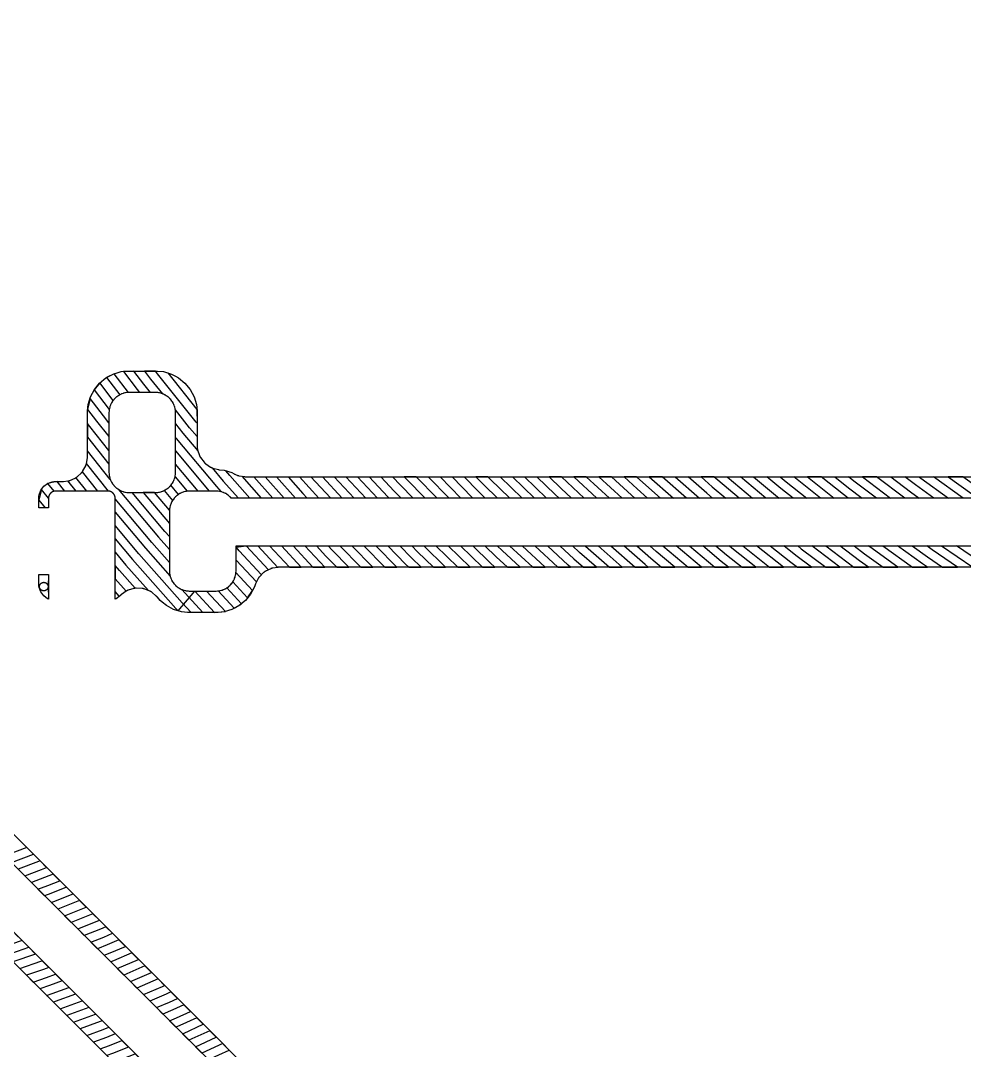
# Model space of a CAD drawing. Header units: metres. Extents: x 100 to 171, y -146 to -25.
# Drawn here: x 118.94 to 138.77, y -119.36 to -97.74 of the extents above; entities that cross this region are included whole.
import ezdxf

# ---------------------------------------------------------------- set-up
doc = ezdxf.new("R2010")
doc.units = ezdxf.units.M

msp = doc.modelspace()

# ---------------------------------------------------------------- linework, layer by layer
for points in [[(132.274, -128.944), (110.86, -107.531), (110.86, -72.654)], [(130.816, -129.538), (109.635, -108.357), (109.547, -108.236), (109.479, -108.103), (109.433, -107.961), (109.409, -107.813), (109.409, -73.173)], [(149.805, -109.221), (124.371, -109.221), (124.368, -109.221), (124.364, -109.221), (124.36, -109.221), (124.357, -109.221), (124.353, -109.222), (124.35, -109.222), (124.245, -109.237), (124.242, -109.238), (124.238, -109.238), (124.235, -109.239), (124.231, -109.24), (124.228, -109.241), (124.224, -109.242), (124.221, -109.243), (124.217, -109.244), (124.214, -109.245), (124.211, -109.246), (124.208, -109.247), (124.204, -109.249), (124.201, -109.25), (124.09, -109.304), (124.087, -109.306), (124.083, -109.307), (124.08, -109.309), (124.077, -109.311), (124.074, -109.313), (124.07, -109.315), (124.067, -109.318), (124.064, -109.32), (124.061, -109.322), (124.058, -109.325), (124.055, -109.327), (124.053, -109.33), (124.05, -109.332), (123.962, -109.419), (123.96, -109.422), (123.957, -109.425), (123.955, -109.427), (123.952, -109.43), (123.95, -109.433), (123.947, -109.436), (123.945, -109.439), (123.943, -109.443), (123.941, -109.446), (123.939, -109.449), (123.937, -109.452), (123.935, -109.456), (123.933, -109.459), (123.879, -109.569), (123.877, -109.573), (123.876, -109.576), (123.874, -109.579), (123.873, -109.582), (123.872, -109.586), (123.871, -109.589), (123.87, -109.592), (123.858, -109.632), (123.776, -109.784), (123.667, -109.917), (123.534, -110.026), (123.382, -110.108), (123.217, -110.158), (123.088, -110.171), (122.452, -110.171), (122.323, -110.158), (122.158, -110.108), (122.006, -110.026), (121.918, -109.954), (121.873, -109.917), (121.817, -109.849), (121.816, -109.848), (121.813, -109.844), (121.81, -109.841), (121.808, -109.838), (121.805, -109.835), (121.803, -109.833), (121.8, -109.83), (121.797, -109.828), (121.794, -109.825), (121.7, -109.746), (121.697, -109.743), (121.694, -109.741), (121.691, -109.739), (121.688, -109.736), (121.685, -109.734), (121.682, -109.732), (121.679, -109.73), (121.675, -109.728), (121.672, -109.727), (121.668, -109.725), (121.665, -109.723), (121.661, -109.722), (121.658, -109.72), (121.543, -109.676), (121.54, -109.674), (121.536, -109.673), (121.532, -109.672), (121.529, -109.671), (121.525, -109.67), (121.521, -109.669), (121.518, -109.668), (121.514, -109.667), (121.51, -109.667), (121.506, -109.666), (121.503, -109.666), (121.499, -109.666), (121.495, -109.665), (121.372, -109.66), (121.368, -109.66), (121.364, -109.66), (121.36, -109.66), (121.357, -109.66), (121.353, -109.661), (121.349, -109.661), (121.345, -109.662), (121.341, -109.662), (121.338, -109.663), (121.334, -109.664), (121.33, -109.664), (121.327, -109.665), (121.323, -109.666), (121.205, -109.702), (121.201, -109.703), (121.198, -109.704), (121.194, -109.705), (121.19, -109.707), (121.187, -109.708), (121.184, -109.71), (121.18, -109.711), (121.177, -109.713), (121.173, -109.715), (121.17, -109.717), (121.167, -109.719), (121.164, -109.721), (121.161, -109.723), (121.06, -109.795), (121.057, -109.797), (121.055, -109.799), (121.052, -109.801), (121.049, -109.804), (121.047, -109.806), (121.044, -109.808), (121.041, -109.811), (121.039, -109.814), (120.949, -109.88), (120.93, -109.888), (120.93, -108.494), (120.93, -107.77), (120.93, -107.766), (120.93, -107.763), (120.93, -107.759), (120.929, -107.755), (120.929, -107.752), (120.928, -107.748), (120.928, -107.744), (120.927, -107.741), (120.926, -107.737), (120.926, -107.734), (120.925, -107.73), (120.924, -107.726), (120.922, -107.723), (120.921, -107.719), (120.92, -107.716), (120.919, -107.713), (120.917, -107.709), (120.916, -107.706), (120.914, -107.703), (120.912, -107.699), (120.911, -107.696), (120.909, -107.693), (120.907, -107.69), (120.905, -107.687), (120.903, -107.684), (120.9, -107.681), (120.898, -107.678), (120.896, -107.675), (120.894, -107.672), (120.891, -107.669), (120.889, -107.667), (120.886, -107.664), (120.883, -107.661), (120.881, -107.659), (120.878, -107.656), (120.875, -107.654), (120.872, -107.652), (120.869, -107.65), (120.866, -107.647), (120.863, -107.645), (120.86, -107.643), (120.857, -107.641), (120.854, -107.639), (120.851, -107.638), (120.847, -107.636), (120.844, -107.634), (120.841, -107.633), (120.837, -107.631), (120.834, -107.63), (120.831, -107.629), (120.827, -107.628), (120.824, -107.626), (120.82, -107.625), (120.816, -107.624), (120.813, -107.624), (120.809, -107.623), (120.806, -107.622), (120.802, -107.622), (120.798, -107.621), (120.795, -107.621), (120.791, -107.62), (120.787, -107.62), (120.784, -107.62), (120.78, -107.62), (119.68, -107.62), (119.676, -107.62), (119.673, -107.62), (119.669, -107.62), (119.665, -107.621), (119.662, -107.621), (119.658, -107.622), (119.654, -107.622), (119.651, -107.623), (119.647, -107.624), (119.644, -107.624), (119.64, -107.625), (119.636, -107.626), (119.633, -107.628), (119.629, -107.629), (119.626, -107.63), (119.623, -107.631), (119.619, -107.633), (119.616, -107.634), (119.613, -107.636), (119.609, -107.638), (119.606, -107.639), (119.603, -107.641), (119.6, -107.643), (119.597, -107.645), (119.594, -107.647), (119.591, -107.65), (119.588, -107.652), (119.585, -107.654), (119.582, -107.656), (119.579, -107.659), (119.577, -107.661), (119.574, -107.664), (119.571, -107.667), (119.569, -107.669), (119.566, -107.672), (119.564, -107.675), (119.562, -107.678), (119.56, -107.681), (119.557, -107.684), (119.555, -107.687), (119.553, -107.69), (119.551, -107.693), (119.549, -107.696), (119.548, -107.699), (119.546, -107.703), (119.544, -107.706), (119.543, -107.709), (119.541, -107.713), (119.54, -107.716), (119.539, -107.719), (119.538, -107.723), (119.536, -107.726), (119.535, -107.73), (119.534, -107.734), (119.534, -107.737), (119.533, -107.741), (119.532, -107.744), (119.532, -107.748), (119.531, -107.752), (119.531, -107.755), (119.53, -107.759), (119.53, -107.763), (119.53, -107.766), (119.53, -107.77), (119.53, -107.97), (119.33, -107.97), (119.33, -107.73), (119.334, -107.697), (119.37, -107.601), (119.43, -107.52), (119.511, -107.46), (119.607, -107.424), (119.64, -107.42), (119.825, -107.42), (119.829, -107.42), (119.833, -107.42), (119.837, -107.42), (119.84, -107.419), (119.844, -107.419), (119.936, -107.407), (119.939, -107.407), (119.943, -107.406), (119.947, -107.406), (119.95, -107.405), (119.954, -107.404), (119.957, -107.403), (119.961, -107.402), (119.964, -107.401), (119.967, -107.4), (119.971, -107.399), (119.974, -107.397), (119.978, -107.396), (120.09, -107.346), (120.094, -107.345), (120.097, -107.343), (120.101, -107.341), (120.104, -107.34), (120.107, -107.338), (120.11, -107.336), (120.114, -107.334), (120.117, -107.331), (120.12, -107.329), (120.123, -107.327), (120.126, -107.324), (120.129, -107.322), (120.132, -107.319), (120.222, -107.236), (120.225, -107.233), (120.228, -107.231), (120.23, -107.228), (120.233, -107.225), (120.235, -107.222), (120.238, -107.219), (120.24, -107.216), (120.242, -107.213), (120.245, -107.21), (120.247, -107.207), (120.249, -107.204), (120.251, -107.2), (120.253, -107.197), (120.311, -107.089), (120.313, -107.085), (120.315, -107.082), (120.316, -107.079), (120.318, -107.075), (120.319, -107.072), (120.32, -107.068), (120.322, -107.064), (120.323, -107.061), (120.324, -107.057), (120.325, -107.053), (120.326, -107.05), (120.327, -107.046), (120.327, -107.042), (120.347, -106.921), (120.348, -106.917), (120.348, -106.914), (120.349, -106.91), (120.349, -106.907), (120.349, -106.903), (120.349, -106.9), (120.349, -106.896), (120.349, -105.932), (120.362, -105.803), (120.412, -105.638), (120.494, -105.486), (120.603, -105.353), (120.736, -105.244), (120.888, -105.162), (121.053, -105.112), (121.182, -105.099), (121.818, -105.099), (121.947, -105.112), (122.112, -105.162), (122.199, -105.209), (122.264, -105.244), (122.397, -105.353), (122.506, -105.486), (122.588, -105.638), (122.638, -105.803), (122.651, -105.932), (122.651, -106.651), (122.651, -106.655), (122.651, -106.659), (122.651, -106.663), (122.655, -106.719), (122.655, -106.722), (122.656, -106.726), (122.656, -106.729), (122.657, -106.733), (122.658, -106.736), (122.658, -106.74), (122.659, -106.743), (122.66, -106.747), (122.661, -106.75), (122.662, -106.754), (122.7, -106.871), (122.701, -106.874), (122.703, -106.878), (122.704, -106.882), (122.706, -106.885), (122.707, -106.889), (122.709, -106.892), (122.711, -106.895), (122.713, -106.899), (122.715, -106.902), (122.717, -106.905), (122.719, -106.908), (122.721, -106.912), (122.723, -106.915), (122.797, -107.013), (122.8, -107.016), (122.802, -107.019), (122.804, -107.022), (122.807, -107.025), (122.81, -107.027), (122.812, -107.03), (122.815, -107.033), (122.818, -107.035), (122.821, -107.038), (122.824, -107.04), (122.827, -107.043), (122.83, -107.045), (122.833, -107.047), (122.935, -107.116), (122.938, -107.118), (122.941, -107.12), (122.945, -107.122), (122.948, -107.124), (122.951, -107.126), (122.955, -107.127), (122.958, -107.129), (122.962, -107.13), (122.965, -107.132), (122.969, -107.133), (122.973, -107.134), (122.976, -107.135), (122.98, -107.136), (123.099, -107.169), (123.102, -107.169), (123.106, -107.17), (123.109, -107.171), (123.113, -107.172), (123.116, -107.172), (123.12, -107.173), (123.123, -107.173), (123.217, -107.182), (123.382, -107.232), (123.429, -107.258), (123.433, -107.259), (123.436, -107.261), (123.44, -107.263), (123.495, -107.287), (123.498, -107.288), (123.502, -107.29), (123.505, -107.291), (123.509, -107.292), (123.512, -107.293), (123.516, -107.294), (123.519, -107.295), (123.523, -107.296), (123.526, -107.297), (123.53, -107.297), (123.651, -107.317), (123.655, -107.318), (123.659, -107.318), (123.662, -107.319), (123.666, -107.319), (123.669, -107.319), (123.673, -107.319), (123.676, -107.319), (149.119, -107.319)], [(121.213, -105.55), (120.912, -105.155), (120.749, -105.237), (121.025, -105.6)], [(121.672, -105.55), (121.534, -105.378), (121.323, -105.099), (121.102, -105.107), (121.392, -105.488), (121.442, -105.55)], [(122.035, -105.139), (122.648, -105.905), (122.651, -106.195), (122.634, -106.175), (121.818, -105.156), (121.775, -105.099), (121.549, -105.099), (121.676, -105.267), (121.925, -105.578)], [(120.888, -105.717), (120.608, -105.349), (120.49, -105.492), (120.806, -105.907)], [(120.8, -106.189), (120.683, -106.042), (120.402, -105.673), (120.352, -105.905), (120.541, -106.153), (120.8, -106.477)], [(120.8, -105.968), (120.8, -105.971), (120.8, -105.975), (120.8, -107.225), (120.8, -107.229), (120.8, -107.232), (120.802, -107.259), (120.802, -107.263), (120.802, -107.267), (120.802, -107.27), (120.803, -107.274), (120.807, -107.301), (120.807, -107.304), (120.808, -107.308), (120.809, -107.312), (120.81, -107.315), (120.816, -107.341), (120.817, -107.345), (120.818, -107.348), (120.819, -107.352), (120.821, -107.355), (120.83, -107.381), (120.831, -107.384), (120.832, -107.388), (120.834, -107.391), (120.835, -107.394), (120.847, -107.419), (120.848, -107.422), (120.85, -107.425), (120.852, -107.429), (120.854, -107.432), (120.868, -107.455), (120.87, -107.458), (120.872, -107.461), (120.874, -107.464), (120.876, -107.467), (120.892, -107.489), (120.894, -107.492), (120.896, -107.495), (120.899, -107.497), (120.901, -107.5), (120.919, -107.52), (120.922, -107.523), (120.924, -107.526), (120.927, -107.528), (120.93, -107.531), (120.95, -107.549), (120.953, -107.551), (120.955, -107.554), (120.958, -107.556), (120.961, -107.558), (120.983, -107.574), (120.986, -107.576), (120.989, -107.578), (120.992, -107.58), (120.995, -107.582), (121.018, -107.596), (121.021, -107.598), (121.025, -107.6), (121.028, -107.602), (121.031, -107.603), (121.056, -107.615), (121.059, -107.616), (121.062, -107.618), (121.066, -107.619), (121.069, -107.62), (121.095, -107.629), (121.098, -107.631), (121.102, -107.632), (121.105, -107.633), (121.109, -107.634), (121.135, -107.64), (121.138, -107.641), (121.142, -107.642), (121.146, -107.643), (121.149, -107.643), (121.176, -107.647), (121.18, -107.648), (121.183, -107.648), (121.187, -107.648), (121.191, -107.648), (121.218, -107.65), (121.221, -107.65), (121.225, -107.65), (121.775, -107.65), (121.779, -107.65), (121.782, -107.65), (121.809, -107.648), (121.813, -107.648), (121.817, -107.648), (121.82, -107.648), (121.824, -107.647), (121.851, -107.643), (121.854, -107.643), (121.858, -107.642), (121.862, -107.641), (121.865, -107.64), (121.891, -107.634), (121.895, -107.633), (121.898, -107.632), (121.902, -107.631), (121.905, -107.629), (121.931, -107.62), (121.934, -107.619), (121.938, -107.618), (121.941, -107.616), (121.944, -107.615), (121.969, -107.603), (121.972, -107.602), (121.975, -107.6), (121.979, -107.598), (121.982, -107.596), (122.005, -107.582), (122.008, -107.58), (122.011, -107.578), (122.014, -107.576), (122.017, -107.574), (122.039, -107.558), (122.042, -107.556), (122.045, -107.554), (122.047, -107.551), (122.05, -107.549), (122.07, -107.531), (122.073, -107.528), (122.076, -107.526), (122.078, -107.523), (122.081, -107.52), (122.099, -107.5), (122.101, -107.497), (122.104, -107.495), (122.106, -107.492), (122.108, -107.489), (122.124, -107.467), (122.126, -107.464), (122.128, -107.461), (122.13, -107.458), (122.132, -107.455), (122.146, -107.432), (122.148, -107.429), (122.15, -107.425), (122.152, -107.422), (122.153, -107.419), (122.165, -107.394), (122.166, -107.391), (122.168, -107.388), (122.169, -107.384), (122.17, -107.381), (122.179, -107.355), (122.181, -107.352), (122.182, -107.348), (122.183, -107.345), (122.184, -107.341), (122.19, -107.315), (122.191, -107.312), (122.192, -107.308), (122.193, -107.304), (122.193, -107.301), (122.197, -107.274), (122.198, -107.27), (122.198, -107.267), (122.198, -107.263), (122.198, -107.259), (122.2, -107.232), (122.2, -107.229), (122.2, -107.225), (122.2, -105.975), (122.2, -105.971), (122.2, -105.968), (122.198, -105.941), (122.198, -105.937), (122.198, -105.933), (122.198, -105.93), (122.197, -105.926), (122.193, -105.899), (122.193, -105.896), (122.192, -105.892), (122.191, -105.888), (122.19, -105.885), (122.184, -105.859), (122.183, -105.855), (122.182, -105.852), (122.181, -105.848), (122.179, -105.845), (122.17, -105.819), (122.169, -105.816), (122.168, -105.812), (122.166, -105.809), (122.165, -105.806), (122.153, -105.781), (122.152, -105.778), (122.15, -105.775), (122.148, -105.771), (122.146, -105.768), (122.132, -105.745), (122.13, -105.742), (122.128, -105.739), (122.126, -105.736), (122.124, -105.733), (122.108, -105.711), (122.106, -105.708), (122.104, -105.705), (122.101, -105.703), (122.099, -105.7), (122.081, -105.68), (122.078, -105.677), (122.076, -105.674), (122.073, -105.672), (122.07, -105.669), (122.05, -105.651), (122.047, -105.649), (122.045, -105.646), (122.042, -105.644), (122.039, -105.642), (122.017, -105.626), (122.014, -105.624), (122.011, -105.622), (122.008, -105.62), (122.005, -105.618), (121.982, -105.604), (121.979, -105.602), (121.975, -105.6), (121.972, -105.598), (121.969, -105.597), (121.944, -105.585), (121.941, -105.584), (121.938, -105.582), (121.934, -105.581), (121.931, -105.58), (121.905, -105.571), (121.902, -105.569), (121.898, -105.568), (121.895, -105.567), (121.891, -105.566), (121.865, -105.56), (121.862, -105.559), (121.858, -105.558), (121.854, -105.557), (121.851, -105.557), (121.824, -105.553), (121.82, -105.552), (121.817, -105.552), (121.813, -105.552), (121.809, -105.552), (121.782, -105.55), (121.779, -105.55), (121.775, -105.55), (121.225, -105.55), (121.221, -105.55), (121.218, -105.55), (121.191, -105.552), (121.187, -105.552), (121.183, -105.552), (121.18, -105.552), (121.176, -105.553), (121.149, -105.557), (121.146, -105.557), (121.142, -105.558), (121.138, -105.559), (121.135, -105.56), (121.109, -105.566), (121.105, -105.567), (121.102, -105.568), (121.098, -105.569), (121.095, -105.571), (121.069, -105.58), (121.066, -105.581), (121.062, -105.582), (121.059, -105.584), (121.056, -105.585), (121.031, -105.597), (121.028, -105.598), (121.025, -105.6), (121.021, -105.602), (121.018, -105.604), (120.995, -105.618), (120.992, -105.62), (120.989, -105.622), (120.986, -105.624), (120.983, -105.626), (120.961, -105.642), (120.958, -105.644), (120.955, -105.646), (120.953, -105.649), (120.95, -105.651), (120.93, -105.669), (120.927, -105.672), (120.924, -105.674), (120.922, -105.677), (120.919, -105.68), (120.901, -105.7), (120.899, -105.703), (120.896, -105.705), (120.894, -105.708), (120.892, -105.711), (120.876, -105.733), (120.874, -105.736), (120.872, -105.739), (120.87, -105.742), (120.868, -105.745), (120.854, -105.768), (120.852, -105.771), (120.85, -105.775), (120.848, -105.778), (120.847, -105.781), (120.835, -105.806), (120.834, -105.809), (120.832, -105.812), (120.831, -105.816), (120.83, -105.819), (120.821, -105.845), (120.819, -105.848), (120.818, -105.852), (120.817, -105.855), (120.816, -105.859), (120.81, -105.885), (120.809, -105.888), (120.808, -105.892), (120.807, -105.896), (120.807, -105.899), (120.803, -105.926), (120.802, -105.93), (120.802, -105.933), (120.802, -105.937), (120.802, -105.941), (120.8, -105.968)], [(122.651, -106.475), (122.494, -106.289), (122.196, -105.916)], [(120.8, -106.765), (120.399, -106.263), (120.349, -106.199), (120.349, -106.49), (120.8, -107.053)], [(122.2, -106.21), (122.355, -106.404), (122.67, -106.777)], [(123.162, -107.637), (123.065, -107.527), (122.216, -106.518), (122.2, -106.498)], [(120.828, -107.376), (120.349, -106.778)], [(122.2, -106.778), (122.908, -107.62)], [(120.24, -107.217), (120.562, -107.62)], [(120.793, -107.621), (120.328, -107.039)], [(122.673, -107.62), (122.2, -107.058)], [(122.969, -107.133), (123.201, -107.409), (123.52, -107.77)], [(123.592, -107.308), (124.001, -107.77), (123.761, -107.77), (123.338, -107.292), (123.256, -107.194)], [(119.871, -107.62), (119.711, -107.42), (119.512, -107.459), (119.644, -107.624)], [(119.932, -107.408), (120.101, -107.62)], [(120.332, -107.62), (120.106, -107.338)], [(122.188, -107.323), (122.441, -107.624)], [(124.083, -107.319), (124.481, -107.77), (124.241, -107.77), (123.843, -107.319)], [(124.564, -107.319), (124.872, -107.669), (124.966, -107.77), (124.722, -107.77), (124.323, -107.319)], [(125.044, -107.319), (125.139, -107.427), (125.458, -107.77), (125.212, -107.77), (125.006, -107.548), (124.804, -107.319)], [(125.531, -107.319), (125.949, -107.77), (125.703, -107.77), (125.285, -107.319)], [(126.022, -107.319), (126.44, -107.77), (126.195, -107.77), (125.776, -107.319)], [(126.513, -107.319), (126.792, -107.619), (126.939, -107.77), (126.687, -107.77), (126.661, -107.743), (126.268, -107.319)], [(127.505, -107.319), (127.945, -107.77), (127.693, -107.77), (127.254, -107.319), (127.005, -107.319), (127.052, -107.371), (127.442, -107.77), (127.19, -107.77), (126.922, -107.495), (126.759, -107.319)], [(128.008, -107.319), (128.43, -107.752), (128.448, -107.77), (128.196, -107.77), (127.757, -107.319)], [(129.018, -107.319), (129.479, -107.77), (129.222, -107.77), (128.812, -107.37), (128.763, -107.319), (128.511, -107.319), (128.685, -107.497), (128.964, -107.77), (128.706, -107.77), (128.557, -107.625), (128.26, -107.319)], [(129.533, -107.319), (129.995, -107.77), (129.737, -107.77), (129.276, -107.319)], [(132.696, -107.319), (133.205, -107.77), (132.933, -107.77), (132.424, -107.319), (132.152, -107.319), (132.662, -107.77), (132.39, -107.77), (132.019, -107.442), (131.887, -107.319), (131.623, -107.319), (131.898, -107.575), (132.118, -107.77), (131.846, -107.77), (131.777, -107.709), (131.358, -107.319), (131.094, -107.319), (131.579, -107.77), (131.314, -107.77), (130.829, -107.319), (130.565, -107.319), (131.05, -107.77), (130.785, -107.77), (130.425, -107.435), (130.306, -107.319), (130.049, -107.319), (130.3, -107.565), (130.521, -107.77), (130.256, -107.77), (130.176, -107.695), (129.791, -107.319)], [(133.786, -107.319), (134.321, -107.77), (134.042, -107.77), (133.593, -107.392), (133.511, -107.319), (133.239, -107.319), (133.475, -107.529), (133.762, -107.77), (133.483, -107.77), (133.358, -107.665), (132.967, -107.319)], [(134.345, -107.319), (134.803, -107.704), (134.884, -107.77), (134.601, -107.77), (134.066, -107.319)], [(134.904, -107.319), (135.031, -107.426), (135.461, -107.77), (135.173, -107.77), (134.917, -107.565), (134.625, -107.319)], [(136.05, -107.319), (136.341, -107.553), (136.627, -107.77), (136.33, -107.77), (136.231, -107.695), (135.762, -107.319), (135.474, -107.319), (136.037, -107.77), (135.749, -107.77), (135.186, -107.319)], [(137.224, -107.319), (137.64, -107.636), (137.825, -107.77), (137.519, -107.77), (136.927, -107.319), (136.629, -107.319), (137.221, -107.77), (136.924, -107.77), (136.452, -107.411), (136.338, -107.319)], [(137.818, -107.319), (137.855, -107.347), (138.44, -107.77), (138.132, -107.77), (137.748, -107.492), (137.521, -107.319)], [(139.045, -107.319), (139.134, -107.384), (139.697, -107.77), (139.379, -107.77), (139.031, -107.531), (138.738, -107.319), (138.431, -107.319), (138.927, -107.678), (139.061, -107.77), (138.747, -107.77), (138.124, -107.319)], [(111.464, -107.498), (127.12, -123.154)], [(119.53, -107.77), (119.381, -107.585), (119.33, -107.808), (119.459, -107.97)], [(120.995, -107.582), (121.838, -108.585), (122.07, -108.847)], [(122.07, -108.575), (121.975, -108.467), (121.287, -107.65)], [(122.071, -108.023), (121.757, -107.65), (121.522, -107.65), (122.07, -108.301)], [(121.958, -107.608), (122.135, -107.819)], [(149.523, -107.77), (123.369, -107.77), (123.369, -107.77), (123.351, -107.75), (123.348, -107.747), (123.346, -107.744), (123.343, -107.742), (123.34, -107.739), (123.32, -107.721), (123.317, -107.719), (123.315, -107.716), (123.312, -107.714), (123.309, -107.712), (123.287, -107.696), (123.284, -107.694), (123.281, -107.692), (123.278, -107.69), (123.275, -107.688), (123.252, -107.674), (123.249, -107.672), (123.245, -107.67), (123.242, -107.668), (123.239, -107.667), (123.214, -107.655), (123.211, -107.654), (123.208, -107.652), (123.204, -107.651), (123.201, -107.65), (123.175, -107.641), (123.172, -107.639), (123.168, -107.638), (123.165, -107.637), (123.161, -107.636), (123.135, -107.63), (123.132, -107.629), (123.128, -107.628), (123.124, -107.627), (123.121, -107.627), (123.094, -107.623), (123.09, -107.622), (123.087, -107.622), (123.083, -107.622), (123.079, -107.622), (123.052, -107.62), (123.049, -107.62), (123.045, -107.62), (122.495, -107.62), (122.491, -107.62), (122.488, -107.62), (122.461, -107.622), (122.457, -107.622), (122.453, -107.622), (122.45, -107.622), (122.446, -107.623), (122.419, -107.627), (122.416, -107.627), (122.412, -107.628), (122.408, -107.629), (122.405, -107.63), (122.379, -107.636), (122.375, -107.637), (122.372, -107.638), (122.368, -107.639), (122.365, -107.641), (122.339, -107.65), (122.336, -107.651), (122.332, -107.652), (122.329, -107.654), (122.326, -107.655), (122.301, -107.667), (122.298, -107.668), (122.295, -107.67), (122.291, -107.672), (122.288, -107.674), (122.265, -107.688), (122.262, -107.69), (122.259, -107.692), (122.256, -107.694), (122.253, -107.696), (122.231, -107.712), (122.228, -107.714), (122.225, -107.716), (122.223, -107.719), (122.22, -107.721), (122.2, -107.739), (122.197, -107.742), (122.194, -107.744), (122.192, -107.747), (122.189, -107.75), (122.171, -107.77), (122.169, -107.773), (122.166, -107.775), (122.164, -107.778), (122.162, -107.781), (122.146, -107.803), (122.144, -107.806), (122.142, -107.809), (122.14, -107.812), (122.138, -107.815), (122.124, -107.838), (122.122, -107.841), (122.12, -107.845), (122.118, -107.848), (122.117, -107.851), (122.105, -107.876), (122.104, -107.879), (122.102, -107.882), (122.101, -107.886), (122.1, -107.889), (122.091, -107.915), (122.089, -107.918), (122.088, -107.922), (122.087, -107.925), (122.086, -107.929), (122.08, -107.955), (122.079, -107.958), (122.078, -107.962), (122.077, -107.966), (122.077, -107.969), (122.073, -107.996), (122.072, -108), (122.072, -108.003), (122.072, -108.007), (122.072, -108.011), (122.07, -108.038)], [(122.261, -107.69), (122.1, -107.498)], [(122.07, -109.119), (121.702, -108.703), (120.93, -107.785)], [(110.006, -108.092), (131.42, -129.505)], [(120.93, -108.064), (121.566, -108.82), (122.085, -109.408)], [(122.07, -108.038), (122.07, -108.041), (122.07, -108.045), (122.07, -109.295), (122.07, -109.299), (122.07, -109.302), (122.072, -109.329), (122.072, -109.333), (122.072, -109.337), (122.072, -109.34), (122.073, -109.344), (122.077, -109.371), (122.077, -109.374), (122.078, -109.378), (122.079, -109.382), (122.08, -109.385), (122.086, -109.411), (122.087, -109.415), (122.088, -109.418), (122.089, -109.422), (122.091, -109.425), (122.1, -109.451), (122.101, -109.454), (122.102, -109.458), (122.104, -109.461), (122.105, -109.464), (122.117, -109.489), (122.118, -109.492), (122.12, -109.495), (122.122, -109.499), (122.124, -109.502), (122.138, -109.525), (122.14, -109.528), (122.142, -109.531), (122.144, -109.534), (122.146, -109.537), (122.162, -109.559), (122.164, -109.562), (122.166, -109.565), (122.169, -109.567), (122.171, -109.57), (122.189, -109.59), (122.192, -109.593), (122.194, -109.596), (122.197, -109.598), (122.2, -109.601), (122.22, -109.619), (122.223, -109.621), (122.225, -109.624), (122.228, -109.626), (122.231, -109.628), (122.253, -109.644), (122.256, -109.646), (122.259, -109.648), (122.262, -109.65), (122.265, -109.652), (122.288, -109.666), (122.291, -109.668), (122.295, -109.67), (122.298, -109.672), (122.301, -109.673), (122.326, -109.685), (122.329, -109.686), (122.332, -109.688), (122.336, -109.689), (122.339, -109.69), (122.365, -109.699), (122.368, -109.701), (122.372, -109.702), (122.375, -109.703), (122.379, -109.704), (122.405, -109.71), (122.408, -109.711), (122.412, -109.712), (122.416, -109.713), (122.419, -109.713), (122.446, -109.717), (122.45, -109.718), (122.453, -109.718), (122.457, -109.718), (122.461, -109.718), (122.488, -109.72), (122.491, -109.72), (122.495, -109.72), (123.045, -109.72), (123.049, -109.72), (123.052, -109.72), (123.079, -109.718), (123.083, -109.718), (123.087, -109.718), (123.09, -109.718), (123.094, -109.717), (123.121, -109.713), (123.124, -109.713), (123.128, -109.712), (123.132, -109.711), (123.135, -109.71), (123.161, -109.704), (123.165, -109.703), (123.168, -109.702), (123.172, -109.701), (123.175, -109.699), (123.201, -109.69), (123.204, -109.689), (123.208, -109.688), (123.211, -109.686), (123.214, -109.685), (123.239, -109.673), (123.242, -109.672), (123.245, -109.67), (123.249, -109.668), (123.252, -109.666), (123.275, -109.652), (123.278, -109.65), (123.281, -109.648), (123.284, -109.646), (123.287, -109.644), (123.309, -109.628), (123.312, -109.626), (123.315, -109.624), (123.317, -109.621), (123.32, -109.619), (123.34, -109.601), (123.343, -109.598), (123.346, -109.596), (123.348, -109.593), (123.351, -109.59), (123.369, -109.57), (123.371, -109.567), (123.374, -109.565), (123.376, -109.562), (123.378, -109.559), (123.394, -109.537), (123.396, -109.534), (123.398, -109.531), (123.4, -109.528), (123.402, -109.525), (123.416, -109.502), (123.418, -109.499), (123.42, -109.495), (123.422, -109.492), (123.423, -109.489), (123.435, -109.464), (123.436, -109.461), (123.438, -109.458), (123.439, -109.454), (123.44, -109.451), (123.449, -109.425), (123.451, -109.422), (123.452, -109.418), (123.453, -109.415), (123.454, -109.411), (123.46, -109.385), (123.461, -109.382), (123.462, -109.378), (123.463, -109.374), (123.463, -109.371), (123.467, -109.344), (123.468, -109.34), (123.468, -109.337), (123.468, -109.333), (123.468, -109.329), (123.47, -109.302), (123.47, -109.299), (123.47, -109.295), (123.47, -108.77), (149.73, -108.77)], [(122.333, -109.688), (122.472, -109.844), (122.775, -110.171), (122.529, -110.171), (122.338, -109.965), (121.43, -108.938), (120.93, -108.344)], [(120.93, -108.624), (121.293, -109.055), (122.205, -110.086), (122.251, -110.136), (122.602, -109.72), (122.605, -109.724), (123.02, -110.171), (123.246, -110.149), (122.847, -109.72)], [(120.93, -108.903), (121.157, -109.173), (121.632, -109.71)], [(124.004, -109.378), (123.539, -108.877), (123.47, -108.8), (123.685, -108.77), (124.153, -109.274)], [(124.35, -109.222), (123.93, -108.77), (124.176, -108.77), (124.594, -109.221), (124.84, -109.221), (124.422, -108.77), (124.667, -108.77), (125.086, -109.221), (125.337, -109.221), (125.227, -109.109), (124.913, -108.77), (125.159, -108.77), (125.358, -108.984), (125.588, -109.221), (125.839, -109.221), (125.488, -108.86), (125.404, -108.77), (125.652, -108.77), (126.091, -109.221), (126.342, -109.221), (125.903, -108.77), (126.155, -108.77), (126.594, -109.221), (126.845, -109.221), (126.406, -108.77), (126.657, -108.77), (127.03, -109.152), (127.1, -109.221), (127.358, -109.221), (127.157, -109.025), (126.909, -108.77), (127.16, -108.77), (127.285, -108.897), (127.616, -109.221), (127.873, -109.221), (127.412, -108.77), (127.67, -108.77), (128.131, -109.221), (128.389, -109.221), (127.927, -108.77), (128.185, -108.77), (128.647, -109.221), (128.909, -109.221), (128.811, -109.129), (128.443, -108.77), (128.7, -108.77), (128.935, -108.999), (129.173, -109.221), (129.438, -109.221), (129.059, -108.869), (128.958, -108.77), (129.218, -108.77), (129.702, -109.221), (129.967, -109.221), (129.482, -108.77), (129.746, -108.77), (130.231, -109.221), (130.498, -109.221), (130.447, -109.176), (130.011, -108.77), (130.275, -108.77), (130.568, -109.042), (130.77, -109.221), (131.042, -109.221), (130.689, -108.909), (130.54, -108.77), (130.804, -108.77), (130.81, -108.776), (131.313, -109.221), (131.585, -109.221), (131.076, -108.77), (131.347, -108.77), (131.857, -109.221), (132.132, -109.221), (132.065, -109.164), (131.619, -108.77), (131.891, -108.77), (132.182, -109.028), (132.411, -109.221), (132.691, -109.221), (132.3, -108.891), (132.163, -108.77), (132.435, -108.77), (132.97, -109.221), (133.25, -109.221), (132.715, -108.77), (132.994, -108.77), (133.529, -109.221), (133.817, -109.221), (133.661, -109.096), (133.274, -108.77), (133.553, -108.77), (133.775, -108.957), (134.105, -109.221), (134.393, -109.221), (133.889, -108.817), (133.833, -108.77), (134.118, -108.77), (134.681, -109.221), (134.969, -109.221), (134.406, -108.77), (134.694, -108.77), (135.123, -109.114), (135.264, -109.221), (135.561, -109.221), (135.234, -108.972), (134.982, -108.77), (135.27, -108.77), (135.345, -108.83), (135.858, -109.221), (136.155, -109.221), (135.564, -108.77), (135.861, -108.77), (136.453, -109.221), (136.76, -109.221), (136.568, -109.082), (136.158, -108.77), (136.455, -108.77), (136.675, -108.938), (137.067, -109.221), (137.374, -109.221), (136.783, -108.793), (136.753, -108.77), (137.058, -108.77), (137.681, -109.221), (137.994, -109.221), (137.89, -109.15), (137.366, -108.77), (137.673, -108.77), (137.994, -109.002), (138.312, -109.221), (138.63, -109.221), (138.098, -108.855), (137.98, -108.77), (138.292, -108.77), (138.948, -109.221)], [(139.199, -109.175), (138.61, -108.77), (138.928, -108.77)], [(121.349, -109.661), (121.021, -109.29), (120.93, -109.183), (120.93, -109.46), (121.162, -109.722)], [(123.47, -109.068), (123.899, -109.529)], [(119.33, -109.376), (119.334, -109.374), (119.34, -109.372), (119.346, -109.37), (119.516, -109.37), (119.522, -109.372), (119.528, -109.374), (119.53, -109.375), (119.521, -109.626), (119.521, -109.628), (119.521, -109.631), (119.521, -109.633), (119.52, -109.635), (119.52, -109.637), (119.52, -109.639), (119.52, -109.642), (119.519, -109.644), (119.519, -109.646), (119.518, -109.648), (119.518, -109.65), (119.517, -109.652), (119.516, -109.654), (119.516, -109.657), (119.515, -109.659), (119.514, -109.661), (119.513, -109.663), (119.512, -109.665), (119.511, -109.667), (119.51, -109.669), (119.509, -109.671), (119.508, -109.672), (119.507, -109.674), (119.506, -109.676), (119.504, -109.678), (119.503, -109.68), (119.502, -109.682), (119.5, -109.683), (119.499, -109.685), (119.498, -109.687), (119.496, -109.688), (119.495, -109.69), (119.493, -109.691), (119.491, -109.693), (119.49, -109.694), (119.488, -109.696), (119.486, -109.697), (119.484, -109.698), (119.483, -109.7), (119.481, -109.701), (119.479, -109.702), (119.477, -109.703), (119.475, -109.705), (119.473, -109.706), (119.471, -109.707), (119.469, -109.708), (119.467, -109.708), (119.465, -109.709), (119.463, -109.71), (119.461, -109.711), (119.459, -109.712), (119.457, -109.712), (119.455, -109.713), (119.453, -109.714), (119.451, -109.714), (119.448, -109.714), (119.446, -109.715), (119.444, -109.715), (119.442, -109.716), (119.44, -109.716), (119.438, -109.716), (119.435, -109.716), (119.433, -109.716), (119.431, -109.716), (119.429, -109.716), (119.426, -109.716), (119.424, -109.716), (119.422, -109.716), (119.42, -109.716), (119.418, -109.715), (119.415, -109.715), (119.413, -109.714), (119.411, -109.714), (119.409, -109.714), (119.407, -109.713), (119.405, -109.712), (119.403, -109.712), (119.401, -109.711), (119.398, -109.71), (119.396, -109.709), (119.394, -109.708), (119.392, -109.708), (119.39, -109.707), (119.388, -109.706), (119.387, -109.705), (119.385, -109.703), (119.383, -109.702), (119.381, -109.701), (119.379, -109.7), (119.377, -109.698), (119.376, -109.697), (119.374, -109.696), (119.372, -109.694), (119.37, -109.693), (119.369, -109.691), (119.367, -109.69), (119.366, -109.688), (119.364, -109.687), (119.363, -109.685), (119.361, -109.683), (119.36, -109.682), (119.359, -109.68), (119.357, -109.678), (119.356, -109.676), (119.355, -109.674), (119.354, -109.672), (119.353, -109.671), (119.352, -109.669), (119.35, -109.667), (119.35, -109.665), (119.349, -109.663), (119.348, -109.661), (119.347, -109.659), (119.346, -109.657), (119.345, -109.654), (119.345, -109.652), (119.344, -109.65), (119.344, -109.648), (119.343, -109.646), (119.343, -109.644), (119.342, -109.642), (119.342, -109.639), (119.342, -109.637), (119.341, -109.635), (119.341, -109.633), (119.341, -109.631), (119.341, -109.628), (119.341, -109.626), (119.341, -109.624), (119.341, -109.622), (119.341, -109.62), (119.341, -109.617), (119.342, -109.615), (119.342, -109.613), (119.342, -109.611), (119.343, -109.609), (119.343, -109.606), (119.344, -109.604), (119.344, -109.602), (119.345, -109.6), (119.345, -109.598), (119.346, -109.596), (119.347, -109.594), (119.348, -109.592), (119.349, -109.59), (119.35, -109.588), (119.35, -109.586), (119.352, -109.584), (119.353, -109.582), (119.354, -109.58), (119.355, -109.578), (119.356, -109.576), (119.357, -109.574), (119.359, -109.573), (119.36, -109.571), (119.361, -109.569), (119.363, -109.567), (119.364, -109.566), (119.366, -109.564), (119.367, -109.563), (119.369, -109.561), (119.37, -109.56), (119.372, -109.558), (119.374, -109.557), (119.376, -109.555), (119.377, -109.554), (119.379, -109.553), (119.381, -109.551), (119.383, -109.55), (119.385, -109.549), (119.387, -109.548), (119.388, -109.547), (119.39, -109.546), (119.392, -109.545), (119.394, -109.544), (119.396, -109.543), (119.398, -109.542), (119.401, -109.541), (119.403, -109.541), (119.405, -109.54), (119.407, -109.539), (119.409, -109.539), (119.411, -109.538), (119.413, -109.538), (119.415, -109.538), (119.418, -109.537), (119.42, -109.537), (119.422, -109.537), (119.424, -109.536), (119.426, -109.536), (119.429, -109.536), (119.431, -109.536), (119.433, -109.536), (119.435, -109.536), (119.438, -109.536), (119.44, -109.537), (119.442, -109.537), (119.444, -109.537), (119.446, -109.538), (119.448, -109.538), (119.451, -109.538), (119.453, -109.539), (119.455, -109.539), (119.457, -109.54), (119.459, -109.541), (119.461, -109.541), (119.463, -109.542), (119.465, -109.543), (119.467, -109.544), (119.469, -109.545), (119.471, -109.546), (119.473, -109.547), (119.475, -109.548), (119.477, -109.549), (119.479, -109.55), (119.481, -109.551), (119.483, -109.553), (119.484, -109.554), (119.486, -109.555), (119.488, -109.557), (119.49, -109.558), (119.491, -109.56), (119.493, -109.561), (119.495, -109.563), (119.496, -109.564), (119.498, -109.566), (119.499, -109.567), (119.5, -109.569), (119.502, -109.571), (119.503, -109.573), (119.504, -109.574), (119.506, -109.576), (119.507, -109.578), (119.508, -109.58), (119.509, -109.582), (119.51, -109.584), (119.511, -109.586), (119.512, -109.588), (119.513, -109.59), (119.514, -109.592), (119.515, -109.594), (119.516, -109.596), (119.516, -109.598), (119.517, -109.6), (119.518, -109.602), (119.518, -109.604), (119.519, -109.606), (119.519, -109.609), (119.52, -109.611), (119.52, -109.613), (119.52, -109.615), (119.52, -109.617), (119.521, -109.62), (119.521, -109.622), (119.521, -109.624), (119.521, -109.626), (119.53, -109.877), (119.528, -109.878), (119.522, -109.88), (119.516, -109.882), (119.511, -109.88), (119.43, -109.82), (119.37, -109.739), (119.334, -109.643), (119.33, -109.61), (119.33, -109.37), (119.53, -109.37), (119.53, -109.888), (119.511, -109.88)], [(123.403, -109.524), (123.714, -109.86), (123.818, -109.707), (123.468, -109.331)], [(121.017, -109.83), (120.93, -109.731)], [(123.091, -109.717), (123.429, -110.082), (123.585, -109.985), (123.275, -109.652)], [(118.749, -115.42), (119.213, -115.247), (119.073, -115.107), (118.609, -115.28)], [(119.589, -116.259), (119.643, -116.239), (120.045, -116.079), (119.906, -115.94), (119.579, -116.071), (119.449, -116.119), (119.309, -115.979), (119.514, -115.903), (119.768, -115.802), (119.629, -115.663), (119.449, -115.735), (119.169, -115.839), (119.029, -115.699), (119.384, -115.567), (119.491, -115.525), (119.352, -115.386), (119.319, -115.399), (118.889, -115.56)], [(120.698, -117.368), (120.828, -117.316), (121.146, -117.18), (121.009, -117.043), (120.759, -117.15), (120.559, -117.23), (120.421, -117.091), (120.69, -116.984), (120.872, -116.906), (120.735, -116.769), (120.622, -116.817), (120.282, -116.953), (120.144, -116.814), (120.553, -116.651), (120.598, -116.632), (120.46, -116.494), (120.005, -116.676), (119.867, -116.537), (120.322, -116.356), (120.183, -116.217), (119.728, -116.399)], [(118.831, -116.917), (118.973, -117.058), (118.528, -117.212)], [(118.641, -117.363), (119.115, -117.2), (119.256, -117.342), (118.783, -117.505)], [(121.523, -118.193), (121.926, -118.021), (121.968, -118.001), (121.831, -117.865), (121.386, -118.056), (121.249, -117.919), (121.694, -117.728), (121.557, -117.591), (121.111, -117.782), (120.974, -117.645), (121.42, -117.454), (121.283, -117.317), (120.897, -117.482), (120.836, -117.507)], [(118.924, -117.646), (119.367, -117.494), (119.397, -117.483), (119.537, -117.623), (119.428, -117.663), (119.066, -117.788), (119.207, -117.93), (119.489, -117.833), (119.677, -117.763), (119.817, -117.903), (119.549, -118.002), (119.349, -118.071)], [(119.491, -118.213), (119.61, -118.172), (119.957, -118.043)], [(120.097, -118.183), (119.671, -118.341), (119.632, -118.354)], [(122.889, -119.559), (123.325, -119.359), (123.19, -119.223), (122.753, -119.423), (122.617, -119.288), (123.054, -119.088), (122.918, -118.952), (122.481, -119.152), (122.345, -119.016), (122.363, -119.008), (122.782, -118.816), (122.646, -118.68), (122.29, -118.843), (122.208, -118.879), (122.071, -118.742), (122.217, -118.679), (122.511, -118.545), (122.375, -118.409), (122.144, -118.514), (121.934, -118.605), (121.797, -118.467), (122.072, -118.35), (122.239, -118.273), (122.103, -118.137), (121.999, -118.185), (121.66, -118.33)], [(119.773, -118.495), (120.237, -118.323)], [(120.377, -118.463), (119.913, -118.635), (120.053, -118.775), (120.517, -118.603)], [(120.656, -118.742), (120.615, -118.758), (120.193, -118.915), (120.333, -119.055), (120.68, -118.926), (120.795, -118.88)], [(120.933, -119.019), (120.745, -119.094), (120.473, -119.195)], [(120.613, -119.335), (120.809, -119.262), (121.072, -119.157), (121.21, -119.296), (120.874, -119.43), (120.753, -119.475), (120.893, -119.615), (120.939, -119.598), (121.349, -119.434), (121.487, -119.573), (121.032, -119.754)]]:
    msp.add_lwpolyline(points)

doc.saveas('drawing.dxf')
